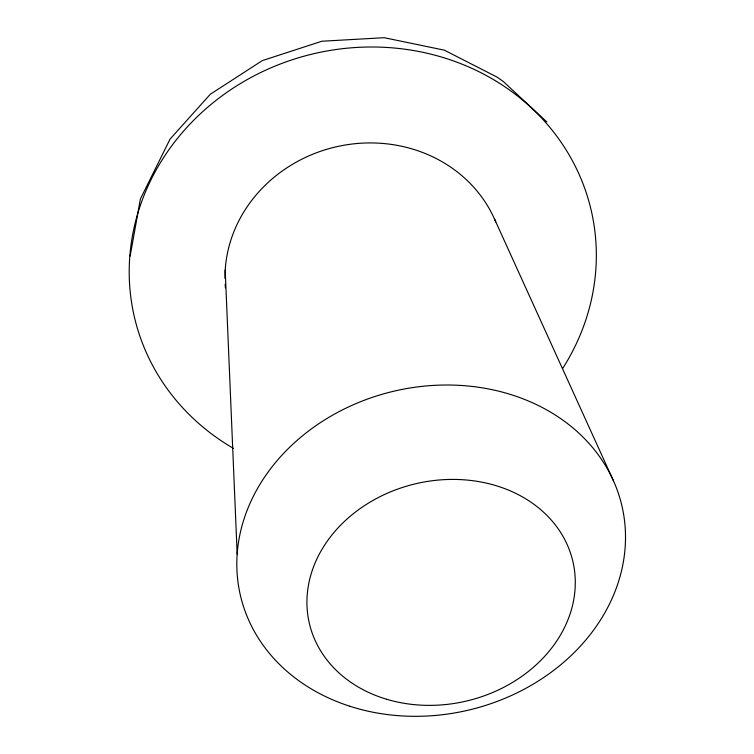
<?xml version="1.0" encoding="UTF-8"?>
<svg xmlns="http://www.w3.org/2000/svg" width="754" height="754" viewBox="0 0 754 754"><rect width="100%" height="100%" fill="white"/><g stroke="black" fill="none" stroke-linecap="round" stroke-linejoin="round"><path stroke-width="1.13" d="M130.169 256.002L140.367 199.028L170.046 139.104L210.338 94.231L262.288 60.622L321.864 41.234L384.229 37.7L444.313 50.16L497.386 77.276L503.521 81.705L546.829 121.95M494.379 218.764L613.407 480.722M225.192 270.139L237.171 554.049M225.408 287.811A140.527 128.953 -13.4 0 1 225.154 284.277M224.965 278.377A140.527 128.953 -13.4 0 1 339.281 146.135A140.527 128.953 -13.4 0 1 495.764 221.968M233.599 448.479A234.551 215.531 -13.4 0 1 166.332 153.448A234.551 215.531 -13.4 0 1 486.283 75.523A234.551 215.531 -13.4 0 1 562.767 368.31M349.894 706.262A195.946 163.769 -13.4 0 0 624.689 522.098A195.946 163.769 -13.4 0 0 318.904 423.635A195.946 163.769 -13.4 0 0 349.894 706.262M386.764 699.297A135.362 111.583 -13.4 0 0 574.529 570.599A135.362 111.583 -13.4 0 0 362.014 507.282A135.362 111.583 -13.4 0 0 386.764 699.297"/></g></svg>
